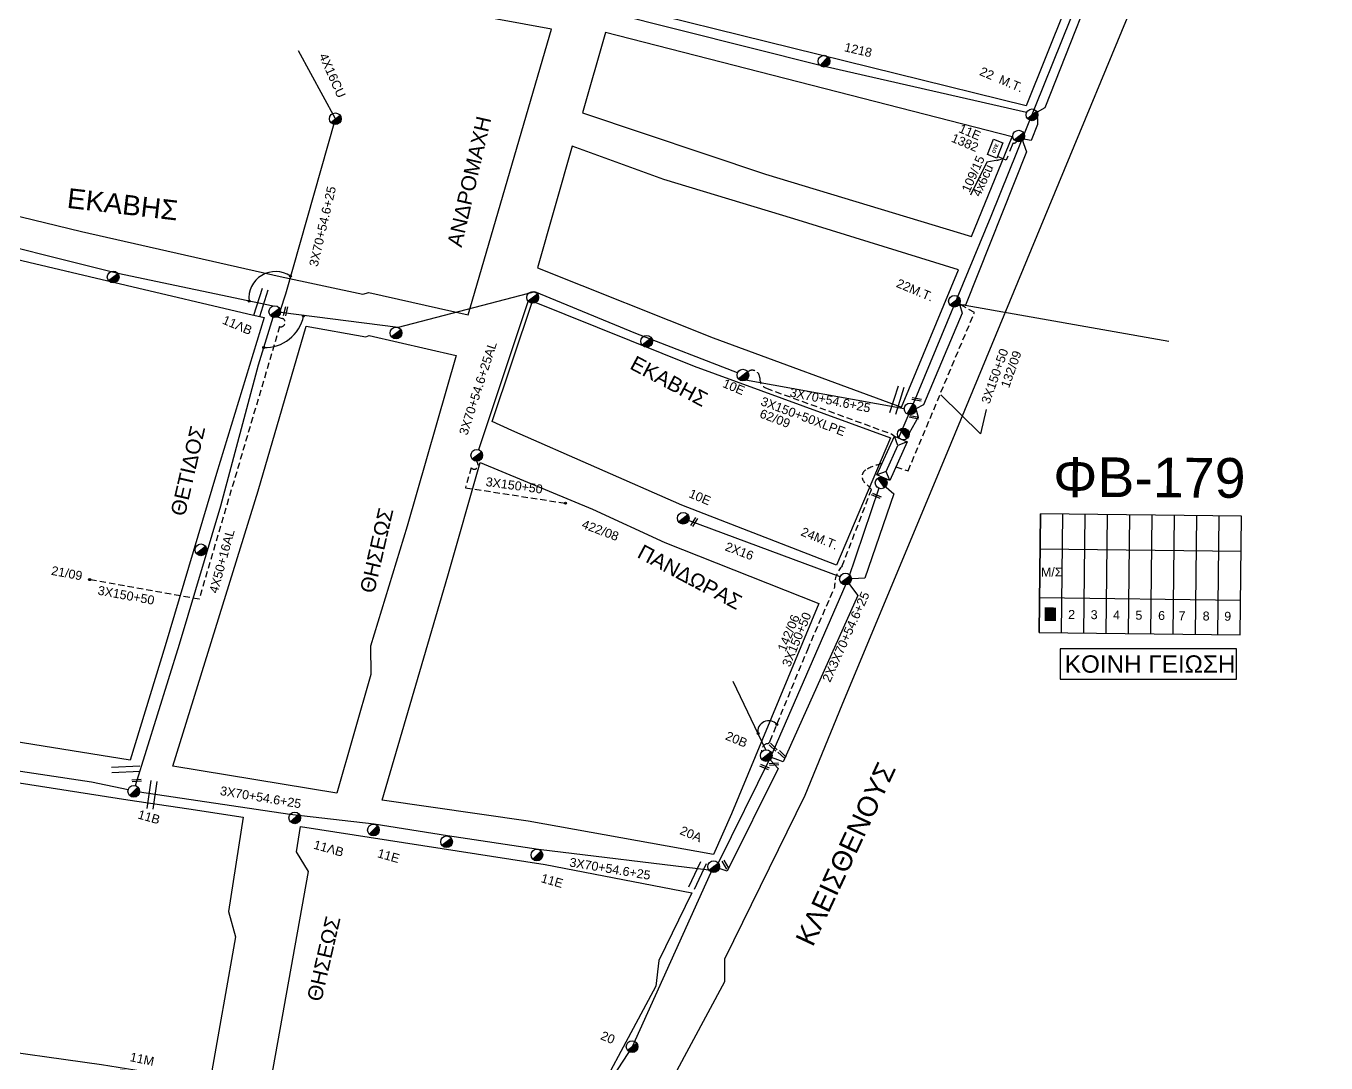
# Model space of a CAD drawing. Header units: millimetres. Extents: x 6950 to 9601, y 853 to 1951.
# Drawn here: x 8934.4 to 9196.1, y 1391.4 to 1600.2 of the extents above; entities that cross this region are included whole.
import ezdxf
from ezdxf.enums import TextEntityAlignment as Align

# ---------------------------------------------------------------- set-up
doc = ezdxf.new("R2010")
doc.units = ezdxf.units.MM
doc.linetypes.add('DASHED', pattern=[19.05, 12.7, -6.35])
for name, color, linetype in [('Pillar OTE', 7, 'Continuous'), ('Άγνωστα', 7, 'Continuous'), ('Ασφαλειοκιβώτια Χ.Τ 9 αναχωρήσεων', 7, 'Continuous'), ('Γυμνά εναέρια ΧΤ και ΦΟΠ (3Φ)   4x50+16AL', 7, 'Continuous'), ('Επιγραφές - Σχήματα', 7, 'Continuous'), ('Μηχανική τομή', 7, 'Continuous'), ('Στύλος Ξύλινος', 7, 'Continuous'), ('Στύλος Ξύλινος @ 1', 7, 'Continuous'), ('Στύλος ΦΜ', 7, 'Continuous'), ('Στύλος ΦΜ @ 1', 7, 'Continuous'), ('Συνδέσεις', 7, 'Continuous'), ('Συνεστραμμένα ΧΤ   3x70+54.6+25 AL', 7, 'SYN_LINE'), ('Τομή', 7, 'Continuous'), ('Υποσταθμός εναέριος 2 στύλων', 7, 'Continuous'), ('Υποσταθμός πόλεως', 7, 'Continuous'), ('Υπόβαθρο ΔΕΗ', 7, 'Continuous'), ('Υπόγεια καλώδια Παροχών ΧΤ   4x16CU', 7, 'DASHED'), ('Υπόγεια καλώδια Παροχών ΧΤ   4x50AL', 7, 'DASHED'), ('Υπόγεια καλώδια Παροχών ΧΤ   4x6', 7, 'DASHED')]:
    doc.layers.add(name, color=color, linetype=linetype)
doc.styles.add('arial', font='ARIAL.TTF')
doc.styles.get("Standard").update_dxf_attribs({"font": 'ARIAL.TTF'})
doc.linetypes.add('SYN_LINE', pattern='A,0.5,-0.0001,["/\\/\\/\\/",Standard,S=0.1,R=0,X=0,Y=-0.05],-0.25', length=0.7501)
doc.dimstyles.new('ISO-25', dxfattribs={"dimtxt": 2.5, "dimasz": 2.5, "dimexe": 1.25, "dimexo": 0.625, "dimtad": 1, "dimtxsty": 'Standard', "dimcen": 2.5, "dimadec": 0, "dimazin": 0, "dimtfac": 1, "dimtmove": 0, "dimatfit": 3, "dimfxl": 1, "dimarcsym": 0})

# ---------------------------------------------------------------- blocks, each defined once
blk = doc.blocks.new('ΤΟΜΗ')
at = {"layer": 'Τομή', "ltscale": 40}
for p, q in [((-5.68, 0), (5.68, 0)), ((5.68, -2.33), (-5.68, -2.33))]:
    blk.add_line(p, q, dxfattribs=at)
blk = doc.blocks.new('ΜΗΧΑΝΙΚΗ ΤΟΜΗ')
at = {"layer": 'Μηχανική τομή', "ltscale": 40}
for p, q in [((-1.89, 0.78), (1.89, 0.78)), ((1.89, 0), (-1.89, 0))]:
    blk.add_line(p, q, dxfattribs=at)
blk = doc.blocks.new('ΥΠΑΡΧΩΝ ΤΣΙΜΕΝΤΕΝΙΟΣ ΣΤΥΛΟΣ')
at = {"layer": 'Στύλος ΦΜ'}
blk.add_hatch(color=7, dxfattribs=at).paths.add_polyline_path([(-1.29, -2.28, 0.574793), (2.62, 0, 0.268822), (1.3, 2.27)])
at = {"layer": 'Στύλος ΦΜ', "color": 7}
blk.add_line((-1.29, -2.28), (1.3, 2.27), dxfattribs=at)
blk.add_circle((0, 0), 2.62, dxfattribs=at)
at = {"layer": 'Στύλος ΦΜ', "flags": 4}
for tag, p in [('ΑΡΙΘΜΟΣ', (-4.68, 8.05)), ('ΤΥΠΟΣ', (-4.91, 3.03))]:
    blk.add_attdef(tag, p, '', height=4, dxfattribs=at)
blk = doc.blocks.new('ΥΠΑΡΧΩΝ ΞΥΛΙΝΟΣ ΣΤΥΛΟΣ')
at = {"layer": 'Στύλος Ξύλινος'}
h = blk.add_hatch(color=7, dxfattribs=at)
h.paths.add_polyline_path([(-2.62, 0, 0.270008), (-1.29, -2.28), (1.3, 2.27, 0.576266)])
h.paths.add_polyline_path([(-1.29, -2.28, 0.574793), (2.62, 0, 0.268822), (1.3, 2.27)])
at = {"layer": 'Στύλος Ξύλινος', "color": 7}
blk.add_line((-1.29, -2.28), (1.3, 2.27), dxfattribs=at)
blk.add_circle((0, 0), 2.62, dxfattribs=at)
at = {"layer": 'Στύλος Ξύλινος', "flags": 4}
for tag, p in [('ΑΡΙΘΜΟΣ', (-4.91, 8.6)), ('ΤΥΠΟΣ', (-4.85, 3.39))]:
    blk.add_attdef(tag, p, '', height=4, dxfattribs=at)
blk = doc.blocks.new('ΥΠΟΣΤΑΘΜΟΣ ΕΝΑΕΡΙΟΣ ΕΠΙ 2 ΣΤΥΛΩΝ')
at = {"layer": 'Υποσταθμός εναέριος 2 στύλων', "linetype": 'Continuous'}
for points in [[(-11.97, -2.11, 0.574793), (-8.45, -0.07, 0.268822), (-9.64, 1.98)], [(9.68, -2.15, 0.574793), (13.19, -0.1, 0.268822), (12.01, 1.95)]]:
    blk.add_hatch(color=256, dxfattribs=at).paths.add_polyline_path(points)
for p, q in [((-11.97, -2.11), (-9.64, 1.98)), ((9.68, -2.15), (12.01, 1.95))]:
    blk.add_line(p, q, dxfattribs=at)
for centre in [(-10.81, -0.07), (10.84, -0.1)]:
    blk.add_circle(centre, 2.36, dxfattribs=at)
at = {"layer": 'Υποσταθμός πόλεως', "linetype": 'Continuous', "ltscale": 40}
blk.add_lwpolyline([(-8.57, 2.82), (8.57, 2.82), (8.57, -2.82), (-8.57, -2.82)], close=True, dxfattribs=at)
for points in [[(-5.75, 0), (-8.57, 2.82)], [(-8.57, -2.82), (-5.75, 0)], [(-5.75, 0), (5.75, 0)], [(5.75, 0), (8.57, 2.82)], [(8.57, -2.82), (5.75, 0)]]:
    blk.add_lwpolyline(points, dxfattribs=at)
at = {"layer": 'Υποσταθμός εναέριος 2 στύλων', "ltscale": 40, "flags": 1}
for tag, p in [('ΜΕΤΑΣΧΗΜΑΤΙΣΜΟΣ', (14.09, 2.51)), ('ΙΣΧΥΣ', (14.07, -0.28)), ('ΑΡΙΘΜΟΣ', (14.19, -3))]:
    blk.add_attdef(tag, p, '', height=1.8, dxfattribs=at)
blk = doc.blocks.new('ΑΣΦΑΛΕΙΟΚΙΒΩΤΙΟ ΥΠΟΣΤΑΘΜΟΥ 9 ΑΝΑΧΩΡΗΣΕΩΝ')
at = {"layer": 'Ασφαλειοκιβώτια Χ.Τ 9 αναχωρήσεων', "ltscale": 40}
for p, q in [((-23.8, 40.36), (24.02, 40.36)), ((-9.72, 40.36), (-9.72, -40.64)), ((9.94, 40.36), (9.94, -40.64)), ((-23.8, 31.36), (24.02, 31.36)), ((-23.8, 22.36), (24.02, 22.36)), ((-23.8, 13.36), (24.02, 13.36)), ((-23.8, 4.36), (24.02, 4.36)), ((-23.8, -4.64), (24.02, -4.64)), ((-23.8, -13.64), (24.02, -13.64)), ((-23.8, -22.64), (24.02, -22.64)), ((-23.8, -31.64), (24.02, -31.64))]:
    blk.add_line(p, q, dxfattribs=at)
at = {"layer": 'Ασφαλειοκιβώτια Χ.Τ 9 αναχωρήσεων'}
blk.add_lwpolyline([(-23.8, -40.64), (24.02, -40.64), (24.02, 40.36), (-23.8, 40.36)], close=True, dxfattribs=at)
for s, p in [('1', (-18.12, 37.3)), ('2', (-18.12, 28.73)), ('3', (-18.12, 19.66)), ('4', (-18.12, 10.64)), ('5', (-18.12, 1.63)), ('6', (-18.12, -7.51)), ('7', (-18.12, -15.75)), ('8', (-18.12, -25.44)), ('9', (-18.12, -34.13))]:
    blk.add_text(s, height=3.6, rotation=270, dxfattribs=at).set_placement(p)
at = {"layer": 'Ασφαλειοκιβώτια Χ.Τ 9 αναχωρήσεων', "ltscale": 40}
for tag, height, p in [('ΟΝΟΜΑ', 5, (-0.16, 44.31)), ('ΚΕΙΜΕΝΟ 1', 2, (17.06, 35.59)), ('ΚΕΙΜΕΝΟ 2', 2, (17.06, 26.88)), ('ΚΕΙΜΕΝΟ 3', 2, (17.06, 17.69)), ('ΚΕΙΜΕΝΟ 4', 2, (17.06, 8.71)), ('ΚΕΙΜΕΝΟ 5', 2, (17.06, -0.13)), ('ΚΕΙΜΕΝΟ 6', 2, (17.06, -9.05)), ('ΚΕΙΜΕΝΟ 7', 2, (17.06, -18.13)), ('ΚΕΙΜΕΝΟ 8', 2, (17.06, -26.85)), ('ΚΕΙΜΕΝΟ 9', 2, (17.06, -35.99)), ('ΣΧ', 2, (-0.1, -42.64))]:
    blk.add_attdef(tag, text='', height=height, dxfattribs=at).set_placement(p, align=Align.MIDDLE_CENTER)
blk = doc.blocks.new('_ΣΥΝΔΕΣΗ')
at = {"layer": 'Συνδέσεις', "linetype": 'SYN_LINE', "ltscale": 40}
blk.add_hatch(color=256, dxfattribs=at).paths.add_polyline_path([(0.5, -0.01, 1), (-0.5, -0.01, 1)])
at = {"layer": 'Συνδέσεις'}
blk.add_circle((0, -0.01), 0.5, dxfattribs=at)
blk = doc.blocks.new('PILLAR ΟΤΕ')
at = {"layer": 'Pillar OTE', "ltscale": 40}
blk.add_lwpolyline([(-3.31, 2.02), (3.39, 2.02), (3.39, -1.99), (-3.31, -1.99)], close=True, dxfattribs=at)
at = {"layer": 'Pillar OTE', "insert": (-1.81, 0.71), "char_height": 1.3575, "width": 109.961, "attachment_point": 1}
blk.add_mtext('{\\fArial|b1|i0|c161|p34;OTE}', dxfattribs=at)

msp = doc.modelspace()

# ---------------------------------------------------------------- hatches: boundary and pattern name
at = {"layer": 'Ασφαλειοκιβώτια Χ.Τ 9 αναχωρήσεων', "ltscale": 40}
for color in [30, 133, 6, 2, 1, 173, 151]:
    msp.add_hatch(color=color, dxfattribs=at).paths.add_polyline_path([(9139.45, 1480.42), (9141.75, 1480.39), (9141.78, 1483.1), (9139.48, 1483.13)])

# ---------------------------------------------------------------- linework, layer by layer
at = {"layer": 'Άγνωστα', "color": 30}
msp.add_lwpolyline([(8984.14, 1543.81), (8952.84, 1550.38), (8919.02, 1558.86), (8888.43, 1566.71), (8851.08, 1574.33), (8842.2, 1576.21)], dxfattribs=at)
at = {"layer": 'Άγνωστα', "color": 173, "linetype": 'DASHED', "ltscale": 0.1}
msp.add_lwpolyline([(9109.53, 1511.47), (9111.97, 1510.65), (9125.32, 1542.52), (9122.34, 1544.21)], dxfattribs=at)
at = {"layer": 'Άγνωστα', "color": 151, "linetype": 'DASHED', "ltscale": 0.1}
for points in [[(8985.02, 1541.65), (8985.95, 1541.33, -0.991208), (8985.41, 1539.68), (8969.19, 1484.76)], [(9079.65, 1530.62), (9080.03, 1530.78, -0.542979), (9082.09, 1529.33, 0.31557), (9083.43, 1527.26), (9108.65, 1518.05), (9109.22, 1517.62)], [(9025.06, 1512.59), (9025.3, 1512.09, -0.888091), (9024.01, 1511.24), (9022.84, 1507.22), (9042.98, 1504.11)]]:
    msp.add_lwpolyline(points, format="xyb", dxfattribs=at)
at = {"layer": 'Άγνωστα', "color": 30, "linetype": 'DASHED', "ltscale": 0.1}
msp.add_lwpolyline([(9082.52, 1454.07), (9082.52, 1454.38, -0.366167), (9083.62, 1455.69, 0.315918), (9084.18, 1456.25), (9091.75, 1474.67), (9097.2, 1487.21), (9097.2, 1487.78, -0.196189), (9098.71, 1491.47), (9104.61, 1506.88), (9103.15, 1508.38, -0.487463), (9103.48, 1510.84, -0.083054), (9106.72, 1512.07, -0.099288)], format="xyb", dxfattribs=at)
at = {"layer": 'Άγνωστα', "color": 6}
msp.add_lwpolyline([(9098.28, 1489.29), (9067.78, 1500.63)], dxfattribs=at)
at = {"layer": 'Άγνωστα', "color": 151, "linetype": 'DASHED', "ltscale": 0.1}
msp.add_lwpolyline([(8969.19, 1484.76), (8947.15, 1488.72)], dxfattribs=at)
at = {"layer": 'Γυμνά εναέρια ΧΤ και ΦΟΠ (3Φ)   4x50+16AL', "color": 151, "ltscale": 40}
msp.add_lwpolyline([(8956.38, 1447.23), (8965.26, 1475.73), (8973.6, 1503.61), (8981.15, 1532.01), (8984.1, 1541.55)], dxfattribs=at)
at = {"layer": 'Επιγραφές - Σχήματα'}
msp.add_lwpolyline([(9127.7, 1522.96), (9126.55, 1518.11), (9118.58, 1525.96)], dxfattribs=at)
at = {"layer": 'Επιγραφές - Σχήματα', "color": 190}
msp.add_lwpolyline([(9142.57, 1468.64), (9178.08, 1468.64), (9178.08, 1474.81), (9142.57, 1474.81)], close=True, dxfattribs=at)
at = {"layer": 'Επιγραφές - Σχήματα'}
for centre, radius, start, end in [((8984.57, 1545.43), 5.34, 55.2927, 186.8529), ((8982.42, 1543.43), 7.99, 268.3631, 348.2956), ((9083.88, 1458.15), 2.16, 40.0791, 191.5285)]:
    msp.add_arc(centre, radius, start, end, dxfattribs=at)
at = {"layer": 'Συνεστραμμένα ΧΤ   3x70+54.6+25 AL', "color": 2, "linetype": 'SYN_LINE', "ltscale": 20}
msp.add_lwpolyline([(9166.27, 1650.99), (9151.79, 1619.42), (9128.6, 1561.84), (9112.97, 1524.12), (9110.07, 1517.31)], dxfattribs=at)
at = {"layer": 'Συνεστραμμένα ΧΤ   3x70+54.6+25 AL', "color": 1, "linetype": 'SYN_LINE', "ltscale": 20}
msp.add_lwpolyline([(9150.84, 1618.72), (9150.71, 1618.17), (9152.84, 1617.65), (9139.48, 1583.71), (9137.96, 1582.89), (9138.03, 1580.41), (9136.72, 1577.13), (9134.9, 1577.49), (9135.81, 1574.85), (9123.5, 1544.02), (9122.4, 1544.02), (9122.83, 1542.39), (9115.1, 1523.92), (9113.56, 1523.1), (9114.02, 1521.47), (9112.18, 1518.23)], dxfattribs=at)
at = {"layer": 'Συνεστραμμένα ΧΤ   3x70+54.6+25 AL', "color": 154, "ltscale": 20}
msp.add_lwpolyline([(9135.84, 1582.79), (9094.25, 1592.27), (9051.75, 1602.94), (8998.38, 1614.37)], dxfattribs=at)
at = {"layer": 'Συνεστραμμένα ΧΤ   3x70+54.6+25 AL', "color": 30, "linetype": 'SYN_LINE', "ltscale": 20}
for points in [[(8996.65, 1581.54), (8989.2, 1595.22)], [(8985.58, 1543.01), (8986.65, 1546.27), (8996.65, 1581.54)], [(9083.32, 1454.46), (9076.77, 1468.2)]]:
    msp.add_lwpolyline(points, dxfattribs=at)
at = {"layer": 'Συνεστραμμένα ΧΤ   3x70+54.6+25 AL', "color": 151, "linetype": 'SYN_LINE', "ltscale": 20}
for points in [[(9077.62, 1530.35), (9057.14, 1538.32), (9036.84, 1546.65), (9009.32, 1539.48), (8985.62, 1542.53)], [(9111.2, 1523.1), (9079.25, 1528.86)]]:
    msp.add_lwpolyline(points, dxfattribs=at)
at = {"layer": 'Συνεστραμμένα ΧΤ   3x70+54.6+25 AL', "color": 151, "ltscale": 20}
msp.add_lwpolyline([(9035.45, 1544.84), (9025.5, 1514.88)], dxfattribs=at)
at = {"layer": 'Συνεστραμμένα ΧΤ   3x70+54.6+25 AL', "color": 173, "linetype": 'SYN_LINE', "ltscale": 20}
msp.add_lwpolyline([(9122.34, 1544.21), (9164.48, 1536.77)], dxfattribs=at)
at = {"layer": 'Συνεστραμμένα ΧΤ   3x70+54.6+25 AL', "color": 133, "linetype": 'SYN_LINE', "ltscale": 20}
msp.add_lwpolyline([(9106.55, 1508.2), (9109.13, 1505.97), (9103.28, 1489.02), (9099.37, 1488.84), (9101.83, 1485.52), (9086.81, 1452.01), (9083.4, 1453.29), (9085.79, 1450.7), (9075.57, 1430.01), (9072.81, 1430.91), (9056.4, 1394.65), (9042.23, 1372.86)], dxfattribs=at)
at = {"layer": 'Συνεστραμμένα ΧΤ   3x70+54.6+25 AL', "color": 6, "linetype": 'SYN_LINE', "ltscale": 20}
for points in [[(9106.07, 1507.12), (9099.93, 1488.87), (9084.29, 1452.93), (9073.74, 1431.63)], [(9071.87, 1430.2), (9037.56, 1434.39), (9019.21, 1437.1), (9004.49, 1439.45), (8987.5, 1441.41), (8957.22, 1445.92)]]:
    msp.add_lwpolyline(points, dxfattribs=at)
at = {"layer": 'Συνεστραμμένα ΧΤ   3x70+54.6+25 AL', "color": 62, "linetype": 'SYN_LINE', "ltscale": 20}
msp.add_lwpolyline([(8765.29, 1485.12), (8804.47, 1479.6), (8822.09, 1475.11), (8840.25, 1468.49), (8865.31, 1461.42), (8909.06, 1453.74), (8947.52, 1448.02), (8954.93, 1446.42)], dxfattribs=at)
at = {"layer": 'Υπόβαθρο ΔΕΗ'}
for points in [[(9070.87, 1671.77), (9095.13, 1664.73), (9146.15, 1649.35), (9160.77, 1645.08), (9150.45, 1620.74), (9107.95, 1630.93), (9080.21, 1638.05), (9078.55, 1631.51), (9116, 1621.4), (9147.61, 1613.8), (9135.77, 1584.13), (9057.45, 1603.5), (9052.63, 1605.56), (9060.87, 1635.89), (9070.87, 1671.77)], [(9023.37, 1542.05), (9040.16, 1599.56), (8973.38, 1611.87), (8935.41, 1619.18), (8908.48, 1624.65), (8900.24, 1588.5), (8896.58, 1570.69), (8945.56, 1558.82), (8985.52, 1549.74), (9002.19, 1546.23), (9003.36, 1546.58), (9023.37, 1542.05)], [(9132.91, 1577.88), (9102.88, 1585.63), (9051.05, 1598.9), (9046.39, 1582.74), (9083.26, 1570.36), (9124.75, 1557.85), (9132.91, 1577.88)], [(9122.14, 1551.1), (9088.95, 1561.41), (9062.76, 1569.33), (9044.35, 1576.03), (9037.37, 1551.54), (9072.69, 1537.42), (9110.63, 1523.47), (9122.14, 1551.1)], [(9127.8, 1572.78), (9124.52, 1566.15)], [(8982.32, 1541.53), (8972.71, 1510.12), (8962.35, 1475.38), (8955.36, 1452.39), (8916.06, 1458.69), (8895.74, 1461.68), (8868.25, 1466.53), (8879.69, 1509.1), (8893.99, 1562.85), (8931.2, 1553.53), (8954.53, 1548.02), (8979, 1542.22), (8982.32, 1541.53)], [(9036.36, 1544.79), (9068.92, 1531.69), (9108.46, 1517.25), (9097.53, 1491.65), (9066.39, 1503.71), (9032.21, 1518.78), (9028.23, 1520.56), (9036.36, 1544.79)], [(9003.47, 1537.88), (9020.97, 1533.84), (9011.13, 1499.48), (9003.7, 1475.31), (9003.81, 1469.62), (8996.91, 1445.74), (8963.92, 1451.15), (8981.07, 1506.58), (8990.79, 1539.79), (9002.81, 1537.62), (9003.47, 1537.88)], [(9025.81, 1512.3), (9048.45, 1502.88), (9062.98, 1496.18), (9094.02, 1483.94), (9076.38, 1441.55), (9072.77, 1433.38), (9035.49, 1440.07), (9006.07, 1444.28), (9019.3, 1489.48), (9025.81, 1512.3)], [(8978.08, 1440.86), (8975.12, 1421.86), (8976.51, 1416.81), (8971.38, 1387.53), (8949.54, 1390.99), (8923.65, 1394.65), (8885.94, 1399.16), (8885.94, 1399.16), (8851.66, 1404.57), (8857.66, 1427.03), (8866.16, 1458.82), (8909.73, 1451.45), (8954.88, 1444.4), (8967.14, 1442.58), (8978.08, 1440.88)], [(9068.43, 1425.66), (9061.81, 1412.03), (9061.18, 1406.81), (9045, 1376.66), (8992.21, 1384.64), (8983.33, 1385.78), (8991.24, 1429.92), (8988.83, 1433.91), (8989.61, 1438.99), (9038.91, 1431.34), (9068.43, 1425.66), (9068.43, 1425.66)]]:
    msp.add_lwpolyline(points, dxfattribs=at)
msp.add_lwpolyline([(9245.3, 1619.69), (9254.95, 1648.72), (9260.03, 1665.03), (9231.53, 1657.32), (9225.45, 1655.74, -0.127333), (9207.36, 1655.74), (9183.77, 1662.23), (9171.98, 1639.26), (9157.2, 1604.59), (9142.27, 1568.51), (9120.56, 1516.15), (9098.63, 1463.42), (9091.19, 1445.26), (9075.02, 1412.28), (9075.02, 1407.72), (9051.51, 1363.99), (9011.44, 1296.21), (8991.18, 1260.29), (8973.15, 1230), (9010.13, 1208.18), (9024.37, 1199.79), (9030.62, 1210.26)], format="xyb", dxfattribs=at)
at = {"layer": 'Υπόγεια καλώδια Παροχών ΧΤ   4x6', "color": 2, "linetype": 'DASHED', "ltscale": 0.15}
msp.add_lwpolyline([(9133.8, 1576.95, -0.401), (9133.1, 1576.68), (9131.69, 1573.21), (9129.96, 1573.91)], format="xyb", dxfattribs=at)

# ---------------------------------------------------------------- block references
at = {"layer": 'Pillar OTE', "xscale": 0.4999999999999999, "yscale": 0.4999999999999999, "zscale": 0.4999999999999999, "rotation": 68.22810081509124}
msp.add_blockref('PILLAR ΟΤΕ', (9129.51, 1575.49), dxfattribs=at)
at = {"layer": 'Ασφαλειοκιβώτια Χ.Τ 9 αναχωρήσεων', "xscale": 0.4999999999999999, "yscale": 0.4999999999999999, "zscale": 0.4999999999999999, "rotation": 89.32594289480281}
msp.add_blockref('ΑΣΦΑΛΕΙΟΚΙΒΩΤΙΟ ΥΠΟΣΤΑΘΜΟΥ 9 ΑΝΑΧΩΡΗΣΕΩΝ', (9158.66, 1489.71), dxfattribs=at)
at = {"layer": 'Μηχανική τομή'}
for p, xscale, yscale, zscale, rotation in [((8986.82, 1542.75), 0.4999999999999998, 0.4999999999999998, 0.4999999999999998, 76.52273740397938), ((9113.75, 1525.22), 0.4999999999999999, 0.4999999999999999, 0.4999999999999999, 169.1526674923633), ((9113.22, 1521.63), 0.4999999999999999, 0.4999999999999999, 0.4999999999999999, 169.1526674923633), ((9105.65, 1505.78), 0.4999999999999998, 0.4999999999999998, 0.4999999999999998, 157.7965080992814), ((9069.05, 1500.23), 0.4999999999999999, 0.4999999999999999, 0.4999999999999999, 58.97388776560939), ((9084.92, 1455.09), 0.4999999999999998, 0.4999999999999998, 0.4999999999999998, 135.5080089792195), ((9086.72, 1453.61), 0.4999999999999998, 0.4999999999999998, 0.4999999999999998, 135.5080089792195), ((9083.13, 1451.16), 0.4999999999999998, 0.4999999999999998, 0.4999999999999998, 157.0985061017923), ((9084.95, 1451.74), 0.4999999999999999, 0.4999999999999999, 0.4999999999999999, 184.7093911337312), ((8956.64, 1448.05), 0.4999999999999994, 0.4999999999999994, 0.4999999999999994, 3.872961466499857), ((9075.34, 1431.41), 0.4999999999999998, 0.4999999999999998, 0.4999999999999998, 121.5533052801841)]:
    msp.add_blockref('ΜΗΧΑΝΙΚΗ ΤΟΜΗ', p, dxfattribs=dict(at, xscale=xscale, yscale=yscale, zscale=zscale, rotation=rotation))
at = {"layer": 'Στύλος Ξύλινος @ 1', "ltscale": 40}
ref = msp.add_blockref('ΥΠΑΡΧΩΝ ΞΥΛΙΝΟΣ ΣΤΥΛΟΣ', (8953.85, 1388.84), dxfattribs=dict(at, xscale=0.449999999999818, yscale=0.449999999999818, zscale=0.449999999999818, rotation=348.1169651203148))
ref.add_attrib('ΑΡΙΘΜΟΣ', '11M', (8955.15, 1391.77), dxfattribs={"layer": 'Στύλος Ξύλινος', "height": 1.8, "rotation": 348.117, "flags": 4})
at = {"layer": 'Στύλος ΦΜ @ 1', "ltscale": 40}
ref = msp.add_blockref('ΥΠΑΡΧΩΝ ΤΣΙΜΕΝΤΕΝΙΟΣ ΣΤΥΛΟΣ', (9095.04, 1593.14), dxfattribs=dict(at, xscale=0.449999999999818, yscale=0.449999999999818, zscale=0.449999999999818, rotation=347.006963483884))
ref.add_attrib('ΤΥΠΟΣ', '1218', (9099, 1595.16), dxfattribs={"layer": 'Στύλος ΦΜ', "height": 1.8, "rotation": 347.007, "flags": 4})
ref = msp.add_blockref('ΥΠΑΡΧΩΝ ΤΣΙΜΕΝΤΕΝΙΟΣ ΣΤΥΛΟΣ', (9136.92, 1582.33), dxfattribs=dict(at, xscale=0.4499999999998182, yscale=0.4499999999998182, zscale=0.4499999999998182, rotation=337.1517464580141))
ref.add_attrib('ΤΥΠΟΣ', '22  M.T.', (9126.21, 1590.4), dxfattribs={"layer": 'Στύλος ΦΜ', "height": 1.8, "rotation": 337.1517, "flags": 4})
at = {"layer": 'Στύλος ΦΜ @ 1', "ltscale": 40, "xscale": 0.4499999999998182, "yscale": 0.4499999999998182, "zscale": 0.4499999999998182, "rotation": 337.1517464580141}
for p in [(8996.65, 1581.54), (8951.9, 1549.67), (9036.38, 1545.56), (9008.86, 1538.39), (9059.33, 1536.72), (9025.12, 1513.76), (8969.57, 1494.72), (9019.04, 1435.93)]:
    msp.add_blockref('ΥΠΑΡΧΩΝ ΤΣΙΜΕΝΤΕΝΙΟΣ ΣΤΥΛΟΣ', p, dxfattribs=at)
at = {"layer": 'Στύλος ΦΜ @ 1', "ltscale": 40}
ref = msp.add_blockref('ΥΠΑΡΧΩΝ ΤΣΙΜΕΝΤΕΝΙΟΣ ΣΤΥΛΟΣ', (9134.24, 1578.05), dxfattribs=dict(at, xscale=0.4499999999998182, yscale=0.4499999999998182, zscale=0.4499999999998182, rotation=337.1517464580141))
ref.add_attrib('ΤΥΠΟΣ', '11Ε', (9122, 1578.89), dxfattribs={"layer": 'Στύλος ΦΜ', "height": 1.8, "rotation": 337.1517, "flags": 4})
ref.add_attrib('ΑΡΙΘΜΟΣ', '1382', (9120.49, 1576.99), dxfattribs={"layer": 'Στύλος ΦΜ', "height": 1.8, "rotation": 337.1517, "flags": 4})
ref = msp.add_blockref('ΥΠΑΡΧΩΝ ΤΣΙΜΕΝΤΕΝΙΟΣ ΣΤΥΛΟΣ', (9121.31, 1544.79), dxfattribs=dict(at, xscale=0.4499999999998182, yscale=0.4499999999998182, zscale=0.4499999999998182, rotation=337.1517464580141))
ref.add_attrib('ΤΥΠΟΣ', '22M.T.', (9109.44, 1547.73), dxfattribs={"layer": 'Στύλος ΦΜ', "height": 1.8, "rotation": 337.1517, "flags": 4})
ref = msp.add_blockref('ΥΠΑΡΧΩΝ ΤΣΙΜΕΝΤΕΝΙΟΣ ΣΤΥΛΟΣ', (8984.45, 1542.68), dxfattribs=dict(at, xscale=0.4499999999998182, yscale=0.4499999999998182, zscale=0.4499999999998182, rotation=337.1517464580141))
ref.add_attrib('ΤΥΠΟΣ', '11ΛΒ', (8973.73, 1540.34), dxfattribs={"layer": 'Στύλος ΦΜ', "height": 1.8, "rotation": 337.1517, "flags": 4})
ref = msp.add_blockref('ΥΠΑΡΧΩΝ ΤΣΙΜΕΝΤΕΝΙΟΣ ΣΤΥΛΟΣ', (9078.71, 1529.91), dxfattribs=dict(at, xscale=0.4499999999998182, yscale=0.4499999999998182, zscale=0.4499999999998182, rotation=337.1517464580141))
ref.add_attrib('ΤΥΠΟΣ', '10E', (9074.46, 1527.57), dxfattribs={"layer": 'Στύλος ΦΜ', "height": 1.8, "rotation": 337.1517, "flags": 4})
at = {"layer": 'Στύλος ΦΜ @ 1', "ltscale": 40, "xscale": 0.4499999999998181, "yscale": 0.4499999999998181, "zscale": 0.4499999999998181}
msp.add_blockref('ΥΠΑΡΧΩΝ ΤΣΙΜΕΝΤΕΝΙΟΣ ΣΤΥΛΟΣ', (9112.38, 1523.1), dxfattribs=at)
at = {"layer": 'Στύλος ΦΜ @ 1', "ltscale": 40}
ref = msp.add_blockref('ΥΠΑΡΧΩΝ ΤΣΙΜΕΝΤΕΝΙΟΣ ΣΤΥΛΟΣ', (9066.7, 1501.09), dxfattribs=dict(at, xscale=0.4499999999998182, yscale=0.4499999999998182, zscale=0.4499999999998182, rotation=337.1517464580141))
ref.add_attrib('ΤΥΠΟΣ', '10E', (9067.65, 1505.38), dxfattribs={"layer": 'Στύλος ΦΜ', "height": 1.8, "rotation": 337.1517, "flags": 4})
ref = msp.add_blockref('ΥΠΑΡΧΩΝ ΤΣΙΜΕΝΤΕΝΙΟΣ ΣΤΥΛΟΣ', (9099.37, 1488.84), dxfattribs=dict(at, xscale=0.4499999999998181, yscale=0.4499999999998181, zscale=0.4499999999998181, rotation=337.4178688206695))
ref.add_attrib('ΤΥΠΟΣ', '24M.T.', (9090.21, 1497.69), dxfattribs={"layer": 'Στύλος ΦΜ', "height": 1.8, "rotation": 337.4179, "flags": 4})
ref = msp.add_blockref('ΥΠΑΡΧΩΝ ΤΣΙΜΕΝΤΕΝΙΟΣ ΣΤΥΛΟΣ', (9083.4, 1453.29), dxfattribs=dict(at, xscale=0.4499999999998181, yscale=0.4499999999998181, zscale=0.4499999999998181, rotation=337.4178688206695))
ref.add_attrib('ΤΥΠΟΣ', '20B', (9075.02, 1456.58), dxfattribs={"layer": 'Στύλος ΦΜ', "height": 1.8, "rotation": 337.4179, "flags": 4})
ref = msp.add_blockref('ΥΠΑΡΧΩΝ ΤΣΙΜΕΝΤΕΝΙΟΣ ΣΤΥΛΟΣ', (8956.06, 1446.09), dxfattribs=dict(at, xscale=0.4499999999998182, yscale=0.4499999999998182, zscale=0.4499999999998182, rotation=344.0780238654427))
ref.add_attrib('ΤΥΠΟΣ', '11B', (8956.73, 1440.65), dxfattribs={"layer": 'Στύλος ΦΜ', "height": 1.8, "rotation": 344.078, "flags": 4})
ref = msp.add_blockref('ΥΠΑΡΧΩΝ ΤΣΙΜΕΝΤΕΝΙΟΣ ΣΤΥΛΟΣ', (8988.47, 1440.74), dxfattribs=dict(at, xscale=0.4499999999998182, yscale=0.4499999999998182, zscale=0.4499999999998182, rotation=344.0780238654427))
ref.add_attrib('ΤΥΠΟΣ', '11ΛΒ', (8992.11, 1434.57), dxfattribs={"layer": 'Στύλος ΦΜ', "height": 1.8, "rotation": 344.078, "flags": 4})
ref = msp.add_blockref('ΥΠΑΡΧΩΝ ΤΣΙΜΕΝΤΕΝΙΟΣ ΣΤΥΛΟΣ', (9004.31, 1438.29), dxfattribs=dict(at, xscale=0.4499999999998182, yscale=0.4499999999998182, zscale=0.4499999999998182, rotation=344.0780238654427))
ref.add_attrib('ΤΥΠΟΣ', '11E', (9004.97, 1432.84), dxfattribs={"layer": 'Στύλος ΦΜ', "height": 1.8, "rotation": 344.078, "flags": 4})
ref = msp.add_blockref('ΥΠΑΡΧΩΝ ΤΣΙΜΕΝΤΕΝΙΟΣ ΣΤΥΛΟΣ', (9072.81, 1430.91), dxfattribs=dict(at, xscale=0.4499999999998181, yscale=0.4499999999998181, zscale=0.4499999999998181, rotation=337.4178688206695))
ref.add_attrib('ΤΥΠΟΣ', '20A', (9065.85, 1437.52), dxfattribs={"layer": 'Στύλος ΦΜ', "height": 1.8, "rotation": 337.4179, "flags": 4})
ref = msp.add_blockref('ΥΠΑΡΧΩΝ ΤΣΙΜΕΝΤΕΝΙΟΣ ΣΤΥΛΟΣ', (9037.23, 1433.26), dxfattribs=dict(at, xscale=0.4499999999998182, yscale=0.4499999999998182, zscale=0.4499999999998182, rotation=344.0780238654427))
ref.add_attrib('ΤΥΠΟΣ', '11E', (9037.9, 1427.82), dxfattribs={"layer": 'Στύλος ΦΜ', "height": 1.8, "rotation": 344.078, "flags": 4})
ref = msp.add_blockref('ΥΠΑΡΧΩΝ ΤΣΙΜΕΝΤΕΝΙΟΣ ΣΤΥΛΟΣ', (9056.4, 1394.65), dxfattribs=dict(at, xscale=0.4499999999998181, yscale=0.4499999999998181, zscale=0.4499999999998181, rotation=337.4178688206695))
ref.add_attrib('ΤΥΠΟΣ', '20', (9049.88, 1396.21), dxfattribs={"layer": 'Στύλος ΦΜ', "height": 1.8, "rotation": 337.4179, "flags": 4})
at = {"layer": 'Συνδέσεις', "xscale": 0.4, "yscale": 0.4, "zscale": 0.25}
for p in [(8987.61, 1549.82), (8987.61, 1549.82), (8979.27, 1544.8), (8979.27, 1544.8), (8990.24, 1541.82), (8990.24, 1541.82), (8982.21, 1535.45), (8982.21, 1535.45), (9042.98, 1504.11), (9042.98, 1504.11), (8947.17, 1488.72), (8947.17, 1488.72), (9085.53, 1459.54), (9085.53, 1459.54), (9081.77, 1457.72), (9081.77, 1457.72)]:
    msp.add_blockref('_ΣΥΝΔΕΣΗ', p, dxfattribs=at)
at = {"layer": 'Τομή'}
for p, xscale, yscale, zscale, rotation in [((8982.2, 1544.33), 0.4999999999999989, 0.4999999999999989, 0.4999999999999989, 252.4624115855173), ((9110.26, 1524.71), 0.4999999999999989, 0.4999999999999989, 0.4999999999999989, 252.4624115855173), ((8954.49, 1449.95), 0.4999999999999988, 0.4999999999999988, 0.4999999999999988, 182.6996911420152), ((8960.3, 1445.27), 0.4999999999999988, 0.4999999999999988, 0.4999999999999988, 262.0169519449036), ((9070.07, 1428.9), 0.4999999999999989, 0.4999999999999989, 0.4999999999999989, 244.8383804754398)]:
    msp.add_blockref('ΤΟΜΗ', p, dxfattribs=dict(at, xscale=xscale, yscale=yscale, zscale=zscale, rotation=rotation))
at = {"layer": 'Υποσταθμός εναέριος 2 στύλων', "xscale": 0.5, "yscale": 0.5, "zscale": 0.5, "rotation": 65.73513060534059}
msp.add_blockref('ΥΠΟΣΤΑΘΜΟΣ ΕΝΑΕΡΙΟΣ ΕΠΙ 2 ΣΤΥΛΩΝ', (9108.74, 1513.14), dxfattribs=at)

# ---------------------------------------------------------------- texts
at = {"ltscale": 40, "attachment_point": 1, "style": 'arial'}
for s, insert, char_height, width, rotation in [('ANΔPOMAXH', (9019.12, 1556.19), 3, 94.4586, 77.0357), ('EKABHΣ', (8942.93, 1567.59), 4, 94.4586, 353.4098), ('ΕΚΑΒΗΣ', (9057.14, 1533.95), 3, 94.4586, 332.009), ('ΘΕΤΙΔΟΣ', (8963.41, 1502.01), 3, 94.4586, 77.0357), ('ΦB-179', (9141.2, 1513.4), 8, 46.4484, 359.6947), ('ΘΗΣΕΩΣ', (9001.53, 1486.47), 3, 94.4586, 77.0357), ('ΠΑΝΔΩΡΑΣ', (9058.61, 1495.96), 3, 94.4586, 332.009), ('KΛEIΣΘENOYΣ', (9089.15, 1416.28), 4, 94.4586, 65.0187), ('ΘΗΣΕΩΣ', (8990.88, 1404.25), 3, 94.4586, 77.0357)]:
    msp.add_mtext(s, dxfattribs=dict(at, insert=insert, char_height=char_height, width=width, rotation=rotation))
at = {"layer": 'Άγνωστα', "ltscale": 40, "char_height": 1.8, "width": 34.5395, "attachment_point": 1, "style": 'arial'}
for s, insert, rotation in [('3X70+54.6+25', (8991.32, 1552.03), 76.9486), ('3X150+50', (9126.65, 1524.57), 70.5059), ('132/09', (9130.59, 1527.77), 70.5059), ('3X70+54.6+25', (9088.39, 1527.39), 348.5487), ('3X150+50XLPE', (9082.76, 1525.61), 339.2939), ('62/09', (9082.56, 1523.13), 339.2939), ('3X150+50', (9027.08, 1509.38), 352.1309), ('422/08', (9046.73, 1500.87), 339.2939), ('2X16', (9075.58, 1496.35), 339.2939), ('21/09', (8939.65, 1491.48), 349.5156), ('Μ/Σ', (9138.71, 1491.14), 0.2176), ('3X150+50', (8949.01, 1487.5), 349.5156), ('2X3X70+54.6+25', (9094.62, 1468.64), 65.8589), ('142/06', (9085.62, 1474.77), 67.8268), ('3X150+50', (9086.51, 1471.67), 67.8268), ('3X70+54.6+25', (8973.62, 1447.14), 350.5443), ('3X70+54.6+25', (9043.97, 1432.74), 350.5443)]:
    msp.add_mtext(s, dxfattribs=dict(at, insert=insert, rotation=rotation))
at = {"layer": 'Γυμνά εναέρια ΧΤ και ΦΟΠ (3Φ)   4x50+16AL', "ltscale": 40, "insert": (8971.19, 1486.3), "char_height": 1.8, "width": 34.5395, "attachment_point": 1, "rotation": 74.7783, "style": 'arial'}
msp.add_mtext('4X50+16AL', dxfattribs=at)
at = {"layer": 'Επιγραφές - Σχήματα', "color": 190, "insert": (9143.52, 1473.47), "char_height": 3.5, "width": 35.1311, "attachment_point": 1}
msp.add_mtext('KOINH ΓΕΙΩΣΗ', dxfattribs=at)
at = {"layer": 'Συνεστραμμένα ΧΤ   3x70+54.6+25 AL', "ltscale": 20, "insert": (9021.49, 1518.21), "char_height": 1.8, "width": 34.5395, "attachment_point": 1, "rotation": 72.1637, "style": 'arial'}
msp.add_mtext('3X70+54.6+25AL', dxfattribs=at)
at = {"layer": 'Υπόγεια καλώδια Παροχών ΧΤ   4x16CU', "ltscale": 0.2, "insert": (8994.96, 1594.97), "char_height": 1.8, "width": 34.5395, "attachment_point": 1, "rotation": 293.8129, "style": 'arial'}
msp.add_mtext('4X16CU', dxfattribs=at)
at = {"layer": 'Υπόγεια καλώδια Παροχών ΧΤ   4x50AL', "color": 7, "ltscale": 0.2, "char_height": 1.8, "attachment_point": 1, "rotation": 66.0072}
for s, insert in [('109/15', (9122.68, 1567.29)), ('4x6cu', (9124.82, 1566.42))]:
    msp.add_mtext_dynamic_manual_height_columns(s, width=1.8, gutter_width=12.5, heights=[0.118], dxfattribs=dict(at, insert=insert))

# ---------------------------------------------------------------- leaders
at = {"layer": 'Επιγραφές - Σχήματα', "ltscale": 40}
msp.add_leader([(9130.75, 1573.31), (9127.8, 1572.78)], dimstyle='ISO-25', override={"dimasz": 1, "dimtad": 0}, dxfattribs=at)

doc.saveas('drawing.dxf')
